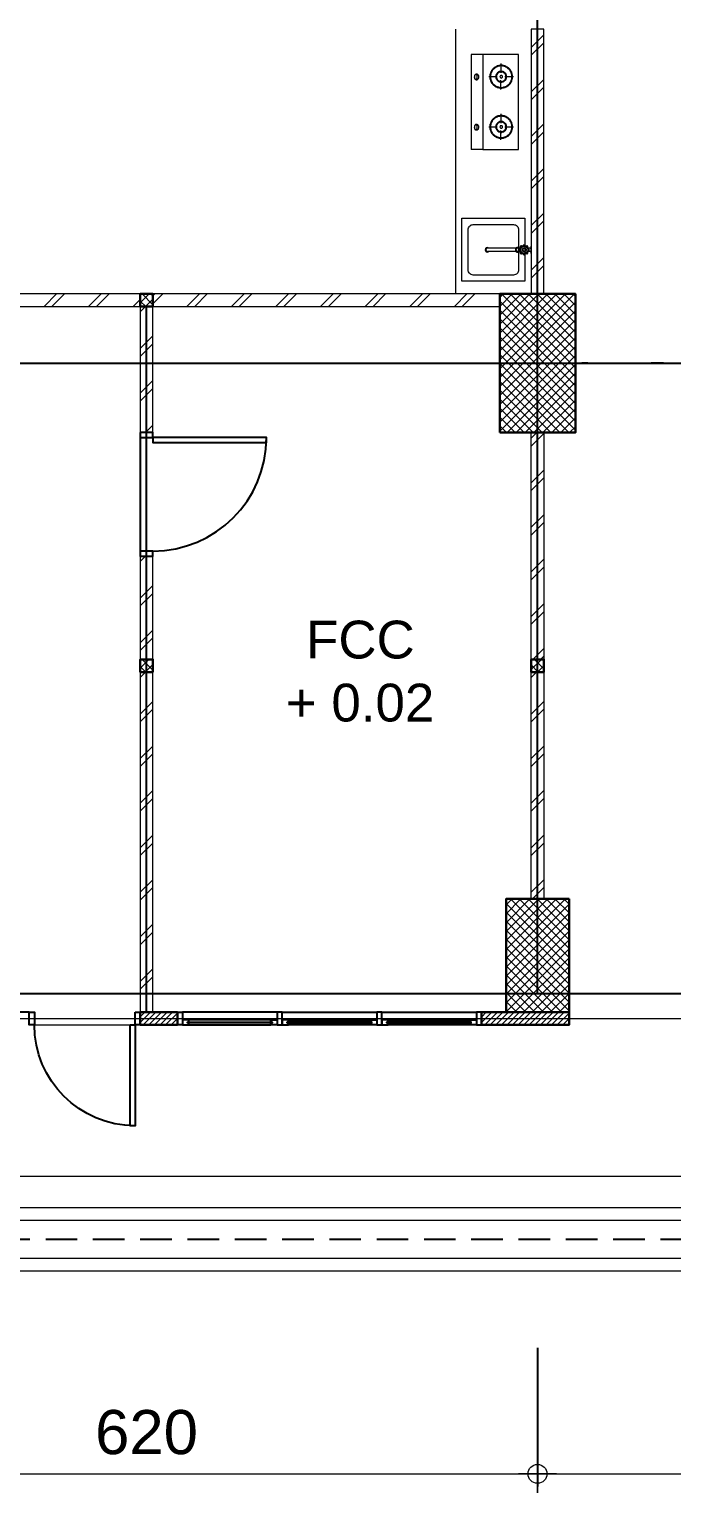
# Model space of a CAD drawing. Header units: inches. Extents: x -1 to 125, y -2 to 87.
# Drawn here: x 29.87 to 34.97, y 12.75 to 24.37 of the extents above; entities that cross this region are included whole.
import ezdxf

# ---------------------------------------------------------------- set-up
doc = ezdxf.new("R2010")
doc.units = ezdxf.units.IN
doc.header["$MEASUREMENT"] = 0
doc.linetypes.add('$0$HIDDEN', pattern=[0.375, 0.25, -0.125])
doc.linetypes.add('DASHDOT', pattern=[1, 0.5, -0.25, 0, -0.25])
doc.layers.get('defpoints').update_dxf_attribs({"color": 1})
for name, color, linetype, lineweight in [('ars', 11, 'Continuous', 0), ('KOL', 1, 'Continuous', 30), ('KOLOM', 4, 'Continuous', 9), ('lan', 7, 'Continuous', 15), ('NOT', 7, 'Continuous', 20), ('SANITAIR', 15, 'Continuous', 9), ('tem', 5, 'Continuous', 20), ('u', 6, 'Continuous', 20)]:
    doc.layers.add(name, color=color, linetype=linetype, lineweight=lineweight)
doc.layers.add('as', color=1, linetype='Continuous', plot=False)
doc.layers.add('Kusen', color=30, linetype='Continuous')
doc.layers.add('POLYLINE TPAK', color=4, linetype='Continuous', lineweight=20, plot=False)
doc.styles.get("Standard").update_dxf_attribs({"font": 'arial.ttf'})
doc.dimstyles.new('sk-100', dxfattribs={"dimtxt": 0.35, "dimasz": 0.15, "dimexe": 0.1, "dimexo": 0, "dimgap": 0.15, "dimtad": 1, "dimdec": 0, "dimlfac": 100, "dimzin": 0, "dimdsep": 46, "dimtxsty": 'Standard', "dimblk": 'BULAT', "dimcen": 0.09, "dimclrd": 256, "dimclre": 256, "dimclrt": 256, "dimadec": 0, "dimazin": 0, "dimtfac": 1, "dimtdec": 0, "dimtofl": 0, "dimtmove": 0, "dimatfit": 3, "dimldrblk": 'BULAT', "dimfxl": 1, "dimtolj": 1, "dimtzin": 0, "dimlwd": -1, "dimarcsym": 0})
pattern_1 = [(45, (-19.2, 2.65), (-0.176777, 0.176777), []), (45, (-19.1375, 2.65), (-0.176777, 0.176777), [])]
pattern_2 = [(45, (-19.2, 0.95), (-0.176777, 0.176777), []), (45, (-19.1375, 0.95), (-0.176777, 0.176777), [])]

# ---------------------------------------------------------------- blocks, each defined once
blk = doc.blocks.new('BULAT')
for p, q in [((0, -1), (0, 1)), ((-1, 0), (1, 0))]:
    blk.add_line(p, q)
blk.add_circle((0, 0), 0.5)
blk = doc.blocks.new('*D45')
at = {"layer": 'defpoints', "color": 0}
for p in [(27.702, 13.904), (33.902, 13.904), (33.902, 12.904)]:
    blk.add_point(p, dxfattribs=at)
at = {"layer": 'u', "lineweight": -2}
for p, q in [((27.702, 13.904), (27.702, 12.804)), ((33.902, 13.904), (33.902, 12.804))]:
    blk.add_line(p, q, dxfattribs=at)
at = {"layer": 'u'}
blk.add_line((27.852, 12.904), (33.752, 12.904), dxfattribs=at)
at = {"layer": 'u', "xscale": 0.15, "yscale": 0.15, "zscale": 0.15, "rotation": 180}
blk.add_blockref('BULAT', (27.702, 12.904), dxfattribs=at)
at = {"layer": 'u', "xscale": 0.15, "yscale": 0.15, "zscale": 0.15}
blk.add_blockref('BULAT', (33.902, 12.904), dxfattribs=at)
at = {"layer": 'u', "insert": (30.802, 13.233), "char_height": 0.35, "attachment_point": 5}
blk.add_mtext('\\A1;620', dxfattribs=at)
blk = doc.blocks.new('*D46')
at = {"layer": 'defpoints', "color": 0}
for p in [(33.902, 13.904), (40.102, 13.904), (40.102, 12.904)]:
    blk.add_point(p, dxfattribs=at)
at = {"layer": 'u', "lineweight": -2}
for p, q in [((33.902, 13.904), (33.902, 12.804)), ((40.102, 13.904), (40.102, 12.804))]:
    blk.add_line(p, q, dxfattribs=at)
at = {"layer": 'u'}
blk.add_line((34.052, 12.904), (39.952, 12.904), dxfattribs=at)
at = {"layer": 'u', "xscale": 0.15, "yscale": 0.15, "zscale": 0.15, "rotation": 180}
blk.add_blockref('BULAT', (33.902, 12.904), dxfattribs=at)
at = {"layer": 'u', "xscale": 0.15, "yscale": 0.15, "zscale": 0.15}
blk.add_blockref('BULAT', (40.102, 12.904), dxfattribs=at)
at = {"layer": 'u', "insert": (37.002, 13.233), "char_height": 0.35, "attachment_point": 5}
blk.add_mtext('\\A1;620', dxfattribs=at)
blk = doc.blocks.new('K 10.10')
at = {"layer": 'ars'}
h = blk.add_hatch(dxfattribs=at)
h.set_pattern_fill('_USER', color=256, scale=0.05, angle=45, double=1, pattern_type=0)
h.set_pattern_definition([(45, (0, 0), (-0.035355339, 0.035355339), []), (135, (0, 0), (-0.035355339, -0.035355339), [])])
h.paths.add_polyline_path([(1560.538, 1380.407), (1560.638, 1380.407), (1560.638, 1380.507), (1560.538, 1380.507)])
at = {"layer": 'KOL'}
blk.add_lwpolyline([(1560.538, 1380.407), (1560.638, 1380.407), (1560.638, 1380.507), (1560.538, 1380.507)], close=True, dxfattribs=at)
blk = doc.blocks.new('P.80')
at = {"layer": 'Kusen'}
for points in [[(-69.809, -74.837), (-69.769, -74.837), (-69.769, -74.037), (-69.809, -74.037)], [(-70.609, -74.937), (-70.569, -74.937), (-70.569, -74.837), (-70.609, -74.837)], [(-69.769, -74.937), (-69.729, -74.937), (-69.729, -74.837), (-69.769, -74.837)]]:
    blk.add_lwpolyline(points, close=True, dxfattribs=at)
blk.add_arc((-69.769, -74.837), 0.8, 90, 180, dxfattribs=at)
blk = doc.blocks.new('k1')
at = {"layer": 'ars'}
h = blk.add_hatch(dxfattribs=at)
h.set_pattern_fill('_USER', color=256, scale=0.05, angle=45, double=1, pattern_type=0)
h.set_pattern_definition([(45, (0, -5), (-0.03535534, 0.03535534), []), (135, (0, -5), (-0.03535534, -0.03535534), [])])
h.paths.add_polyline_path([(-0.3, -0.55), (0.3, -0.55), (0.3, 0.55), (-0.3, 0.55)])
at = {"layer": 'KOL'}
blk.add_lwpolyline([(-0.3, -0.55), (0.3, -0.55), (0.3, 0.55), (-0.3, 0.55)], close=True, dxfattribs=at)
blk = doc.blocks.new('k3')
at = {"layer": 'ars'}
h = blk.add_hatch(dxfattribs=at)
h.set_pattern_fill('_USER', color=256, scale=0.05, angle=45, double=1, pattern_type=0)
h.set_pattern_definition([(45, (0, -5.05), (-0.03535534, 0.03535534), []), (135, (0, -5.05), (-0.03535534, -0.03535534), [])])
h.paths.add_polyline_path([(-0.25, -0.45), (0.25, -0.45), (0.25, 0.45), (-0.25, 0.45)])
at = {"layer": 'KOL'}
blk.add_lwpolyline([(-0.25, -0.45), (0.25, -0.45), (0.25, 0.45), (-0.25, 0.45)], close=True, dxfattribs=at)
blk = doc.blocks.new('KRAN DPR ATAS')
for p, q in [((-0.029, 0), (0.029, 0)), ((-0.029, 0), (-0.029, -0.002)), ((0.029, 0), (0.029, -0.002)), ((-0.028, -0.004), (0.028, -0.004)), ((-0.013, -0.009), (-0.013, -0.025)), ((-0.013, -0.088), (-0.013, -0.11)), ((0.013, -0.009), (0.013, -0.025)), ((0.013, -0.088), (0.013, -0.11)), ((-0.014, -0.119), (-0.014, -0.346)), ((0.014, -0.119), (0.014, -0.346))]:
    blk.add_line(p, q)
for radius in [0.0338, 0.0279, 0.0166, 0.0138, 0.0123]:
    blk.add_circle((0, -0.056), radius)
for centre, radius, start, end in [((-0.034, -0.056), 0.00706, 84.002, 275.998), ((-0.031, -0.056), 0.00706, 103.1189, 256.8811), ((-0.024, -0.033), 0.00706, 39.002, 230.998), ((-0.024, -0.08), 0.00706, 129.002, 320.998), ((-0.028, -0.002), 0.00141, 180, 270), ((-0.022, -0.034), 0.00706, 58.1189, 211.8811), ((-0.022, -0.079), 0.00706, 148.1189, 301.8811), ((0, -0.106), 0.0191, 134.711, 45.289), ((-0.018, -0.009), 0.00564, 0, 90), ((0, -0.106), 0.0134, 198.6717, 270), ((-0.001, -0.021), 0.00884, 254.902, 254.902), ((0, -0.023), 0.00706, 354.002, 185.998), ((0, -0.025), 0.00706, 13.1189, 166.8811), ((0, -0.088), 0.00706, 193.1189, 346.8811), ((0, -0.09), 0.00706, 174.002, 5.998), ((0, -0.106), 0.0134, 270, 341.3283), ((0.018, -0.009), 0.00564, 90, 180), ((0.024, -0.033), 0.00706, 309.002, 140.998), ((0.024, -0.08), 0.00706, 219.002, 50.998), ((0.022, -0.034), 0.00706, 328.1189, 121.8811), ((0.022, -0.079), 0.00706, 238.1189, 31.8811), ((0.028, -0.002), 0.00141, 270, 0), ((0.034, -0.056), 0.00706, 264.002, 95.998), ((0.031, -0.056), 0.00706, 283.1189, 76.8811), ((0, -0.346), 0.0178, 141.8277, 38.1723), ((0, -0.348), 0.0178, 175.6641, 4.3359), ((0, -0.346), 0.014, 180, 0)]:
    blk.add_arc(centre, radius, start, end)
blk = doc.blocks.new('KOMPOR')
for points in [[(0, 0.377), (0, -0.377)], [(0.094, 0.377), (0, 0.377)], [(0.377, 0.377), (0.094, 0.377)], [(0.094, 0.377), (0.094, -0.377)], [(0.377, -0.377), (0.377, 0.377)], [(0.238, 0.291), (0.234, 0.291), (0.23, 0.291), (0.225, 0.289), (0.22, 0.289), (0.217, 0.288), (0.212, 0.287), (0.208, 0.286), (0.203, 0.283), (0.2, 0.282), (0.196, 0.28), (0.192, 0.277), (0.189, 0.276), (0.185, 0.272), (0.182, 0.27), (0.178, 0.268), (0.176, 0.264), (0.172, 0.262), (0.169, 0.258), (0.167, 0.254), (0.163, 0.251), (0.162, 0.247), (0.16, 0.243), (0.157, 0.24), (0.156, 0.236), (0.154, 0.231), (0.153, 0.228), (0.151, 0.223), (0.15, 0.219), (0.15, 0.214), (0.149, 0.209), (0.149, 0.206), (0.149, 0.201), (0.149, 0.196), (0.149, 0.191), (0.15, 0.186), (0.15, 0.183), (0.151, 0.178), (0.153, 0.174), (0.154, 0.169), (0.156, 0.166), (0.157, 0.161), (0.16, 0.157), (0.162, 0.154), (0.163, 0.15), (0.167, 0.146), (0.169, 0.143), (0.172, 0.14), (0.176, 0.137), (0.178, 0.134), (0.182, 0.131), (0.185, 0.128), (0.189, 0.126), (0.192, 0.123), (0.196, 0.121), (0.2, 0.12), (0.203, 0.117), (0.208, 0.116), (0.212, 0.115), (0.217, 0.114), (0.22, 0.113), (0.225, 0.111), (0.23, 0.111), (0.234, 0.11), (0.238, 0.11), (0.243, 0.11), (0.248, 0.111), (0.253, 0.111), (0.257, 0.113), (0.262, 0.114), (0.265, 0.115), (0.27, 0.116), (0.274, 0.117), (0.278, 0.12), (0.282, 0.121), (0.286, 0.123), (0.289, 0.126), (0.293, 0.128), (0.297, 0.131), (0.299, 0.134), (0.303, 0.137), (0.305, 0.14), (0.309, 0.143), (0.311, 0.146), (0.314, 0.15), (0.316, 0.154), (0.318, 0.157), (0.32, 0.161), (0.322, 0.166), (0.323, 0.169), (0.324, 0.174), (0.326, 0.178), (0.327, 0.183), (0.328, 0.186), (0.328, 0.191), (0.329, 0.196), (0.329, 0.201), (0.329, 0.206), (0.328, 0.209), (0.328, 0.214), (0.327, 0.219), (0.326, 0.223), (0.324, 0.228), (0.323, 0.231), (0.322, 0.236), (0.32, 0.24), (0.318, 0.243), (0.316, 0.247), (0.314, 0.251), (0.311, 0.254), (0.309, 0.258), (0.305, 0.262), (0.303, 0.264), (0.299, 0.268), (0.297, 0.27), (0.293, 0.272), (0.289, 0.276), (0.286, 0.277), (0.282, 0.28), (0.278, 0.282), (0.274, 0.283), (0.27, 0.286), (0.265, 0.287), (0.262, 0.288), (0.257, 0.289), (0.253, 0.289), (0.248, 0.291), (0.243, 0.291), (0.238, 0.291)], [(0.238, 0.286), (0.235, 0.286), (0.23, 0.286), (0.226, 0.285), (0.222, 0.283), (0.218, 0.283), (0.213, 0.282), (0.209, 0.281), (0.206, 0.278), (0.202, 0.277), (0.199, 0.275), (0.195, 0.274), (0.191, 0.271), (0.188, 0.269), (0.185, 0.266), (0.182, 0.264), (0.179, 0.26), (0.176, 0.258), (0.173, 0.254), (0.171, 0.252), (0.168, 0.248), (0.166, 0.245), (0.165, 0.241), (0.162, 0.237), (0.161, 0.234), (0.159, 0.23), (0.157, 0.226), (0.156, 0.222), (0.156, 0.218), (0.155, 0.213), (0.154, 0.209), (0.154, 0.205), (0.154, 0.201), (0.154, 0.196), (0.154, 0.192), (0.155, 0.188), (0.156, 0.184), (0.156, 0.179), (0.157, 0.176), (0.159, 0.172), (0.161, 0.167), (0.162, 0.163), (0.165, 0.16), (0.166, 0.156), (0.168, 0.153), (0.171, 0.15), (0.173, 0.146), (0.176, 0.144), (0.179, 0.14), (0.182, 0.138), (0.185, 0.136), (0.188, 0.132), (0.191, 0.131), (0.195, 0.128), (0.199, 0.126), (0.202, 0.123), (0.206, 0.122), (0.209, 0.121), (0.213, 0.12), (0.218, 0.119), (0.222, 0.117), (0.226, 0.116), (0.23, 0.116), (0.235, 0.116), (0.238, 0.116), (0.243, 0.116), (0.247, 0.116), (0.252, 0.116), (0.255, 0.117), (0.26, 0.119), (0.264, 0.12), (0.268, 0.121), (0.272, 0.122), (0.276, 0.123), (0.28, 0.126), (0.283, 0.128), (0.287, 0.131), (0.289, 0.132), (0.293, 0.136), (0.295, 0.138), (0.299, 0.14), (0.301, 0.144), (0.304, 0.146), (0.308, 0.15), (0.309, 0.153), (0.311, 0.156), (0.314, 0.16), (0.316, 0.163), (0.317, 0.167), (0.318, 0.172), (0.32, 0.176), (0.321, 0.179), (0.322, 0.184), (0.323, 0.188), (0.323, 0.192), (0.323, 0.196), (0.323, 0.201), (0.323, 0.205), (0.323, 0.209), (0.323, 0.213), (0.322, 0.218), (0.321, 0.222), (0.32, 0.226), (0.318, 0.23), (0.317, 0.234), (0.316, 0.237), (0.314, 0.241), (0.311, 0.245), (0.309, 0.248), (0.308, 0.252), (0.304, 0.254), (0.301, 0.258), (0.299, 0.26), (0.295, 0.264), (0.293, 0.266), (0.289, 0.269), (0.287, 0.271), (0.283, 0.274), (0.28, 0.275), (0.276, 0.277), (0.272, 0.278), (0.268, 0.281), (0.264, 0.282), (0.26, 0.283), (0.255, 0.283), (0.252, 0.285), (0.247, 0.286), (0.243, 0.286), (0.238, 0.286)], [(0.238, 0.243), (0.235, 0.243), (0.23, 0.243), (0.226, 0.242), (0.222, 0.241), (0.218, 0.238), (0.214, 0.236), (0.212, 0.234), (0.208, 0.231), (0.206, 0.228), (0.203, 0.225), (0.201, 0.222), (0.199, 0.218), (0.197, 0.213), (0.196, 0.209), (0.196, 0.205), (0.196, 0.201), (0.196, 0.196), (0.196, 0.192), (0.197, 0.188), (0.199, 0.184), (0.201, 0.18), (0.203, 0.177), (0.206, 0.173), (0.208, 0.171), (0.212, 0.167), (0.214, 0.165), (0.218, 0.162), (0.222, 0.161), (0.226, 0.16), (0.23, 0.159), (0.235, 0.157), (0.238, 0.157), (0.243, 0.157), (0.247, 0.159), (0.252, 0.16), (0.255, 0.161), (0.259, 0.162), (0.263, 0.165), (0.266, 0.167), (0.269, 0.171), (0.272, 0.173), (0.275, 0.177), (0.277, 0.18), (0.278, 0.184), (0.28, 0.188), (0.281, 0.192), (0.282, 0.196), (0.282, 0.201), (0.282, 0.205), (0.281, 0.209), (0.28, 0.213), (0.278, 0.218), (0.277, 0.222), (0.275, 0.225), (0.272, 0.228), (0.269, 0.231), (0.266, 0.234), (0.263, 0.236), (0.259, 0.238), (0.255, 0.241), (0.252, 0.242), (0.247, 0.243), (0.243, 0.243), (0.238, 0.243)], [(0.238, 0.238), (0.235, 0.238), (0.231, 0.237), (0.228, 0.237), (0.224, 0.236), (0.22, 0.234), (0.218, 0.232), (0.214, 0.23), (0.212, 0.228), (0.209, 0.225), (0.207, 0.222), (0.206, 0.219), (0.203, 0.215), (0.202, 0.212), (0.202, 0.208), (0.201, 0.205), (0.201, 0.201), (0.201, 0.197), (0.202, 0.192), (0.202, 0.189), (0.203, 0.186), (0.206, 0.183), (0.207, 0.179), (0.209, 0.177), (0.212, 0.174), (0.214, 0.172), (0.218, 0.169), (0.22, 0.167), (0.224, 0.166), (0.228, 0.165), (0.231, 0.163), (0.235, 0.163), (0.238, 0.162), (0.242, 0.163), (0.247, 0.163), (0.251, 0.165), (0.253, 0.166), (0.257, 0.167), (0.26, 0.169), (0.263, 0.172), (0.265, 0.174), (0.268, 0.177), (0.27, 0.179), (0.272, 0.183), (0.274, 0.186), (0.275, 0.189), (0.276, 0.192), (0.276, 0.197), (0.277, 0.201), (0.276, 0.205), (0.276, 0.208), (0.275, 0.212), (0.274, 0.215), (0.272, 0.219), (0.27, 0.222), (0.268, 0.225), (0.265, 0.228), (0.263, 0.23), (0.26, 0.232), (0.257, 0.234), (0.253, 0.236), (0.251, 0.237), (0.247, 0.237), (0.242, 0.238), (0.238, 0.238)], [(0.237, 0.306), (0.237, 0.231)], [(0.044, 0.223), (0.047, 0.223), (0.05, 0.222), (0.053, 0.219), (0.054, 0.215), (0.056, 0.212), (0.058, 0.209), (0.059, 0.205), (0.059, 0.2), (0.059, 0.195), (0.059, 0.19), (0.057, 0.186), (0.056, 0.183), (0.053, 0.179), (0.051, 0.178), (0.048, 0.176), (0.046, 0.174), (0.042, 0.174), (0.04, 0.176), (0.038, 0.178), (0.034, 0.179), (0.033, 0.183), (0.031, 0.186), (0.029, 0.19), (0.028, 0.195), (0.028, 0.2), (0.029, 0.205), (0.03, 0.209), (0.031, 0.212), (0.034, 0.215), (0.035, 0.219), (0.038, 0.222), (0.041, 0.223), (0.044, 0.223)], [(0.038, 0.222), (0.04, 0.222), (0.04, 0.22), (0.042, 0.218), (0.044, 0.215), (0.045, 0.212), (0.045, 0.208), (0.046, 0.203), (0.046, 0.2), (0.046, 0.196), (0.046, 0.191), (0.045, 0.188), (0.044, 0.184), (0.044, 0.182), (0.041, 0.178), (0.04, 0.177), (0.039, 0.176), (0.038, 0.176), (0.035, 0.177), (0.034, 0.178), (0.033, 0.182), (0.031, 0.184), (0.031, 0.188), (0.03, 0.191), (0.03, 0.196), (0.03, 0.2), (0.03, 0.203), (0.031, 0.208), (0.031, 0.212), (0.033, 0.215), (0.034, 0.218), (0.035, 0.22), (0.036, 0.222), (0.038, 0.222)], [(0.14, 0.201), (0.207, 0.201)], [(0.238, 0.211), (0.235, 0.209), (0.231, 0.208), (0.23, 0.205), (0.229, 0.201), (0.23, 0.196), (0.231, 0.194), (0.235, 0.191), (0.238, 0.19), (0.243, 0.191), (0.246, 0.194), (0.248, 0.196), (0.249, 0.201), (0.248, 0.205), (0.246, 0.208), (0.243, 0.209), (0.238, 0.211)], [(0.237, 0.099), (0.237, 0.172)], [(0.337, 0.2), (0.268, 0.2)], [(0.238, -0.108), (0.234, -0.108), (0.23, -0.108), (0.225, -0.109), (0.22, -0.109), (0.217, -0.11), (0.212, -0.111), (0.208, -0.113), (0.203, -0.115), (0.2, -0.116), (0.196, -0.119), (0.192, -0.121), (0.189, -0.123), (0.185, -0.126), (0.182, -0.128), (0.178, -0.131), (0.176, -0.134), (0.172, -0.137), (0.169, -0.14), (0.167, -0.144), (0.163, -0.148), (0.162, -0.151), (0.16, -0.155), (0.157, -0.159), (0.156, -0.162), (0.154, -0.167), (0.153, -0.171), (0.151, -0.176), (0.15, -0.179), (0.15, -0.184), (0.149, -0.189), (0.149, -0.192), (0.149, -0.197), (0.149, -0.202), (0.149, -0.207), (0.15, -0.212), (0.15, -0.215), (0.151, -0.22), (0.153, -0.224), (0.154, -0.229), (0.156, -0.232), (0.157, -0.237), (0.16, -0.241), (0.162, -0.245), (0.163, -0.248), (0.167, -0.252), (0.169, -0.255), (0.172, -0.258), (0.176, -0.262), (0.178, -0.264), (0.182, -0.268), (0.185, -0.27), (0.189, -0.272), (0.192, -0.275), (0.196, -0.277), (0.2, -0.278), (0.203, -0.281), (0.208, -0.282), (0.212, -0.283), (0.217, -0.285), (0.22, -0.286), (0.225, -0.287), (0.23, -0.287), (0.234, -0.288), (0.238, -0.288), (0.243, -0.288), (0.248, -0.287), (0.253, -0.287), (0.257, -0.286), (0.262, -0.285), (0.265, -0.283), (0.27, -0.282), (0.274, -0.281), (0.278, -0.278), (0.282, -0.277), (0.286, -0.275), (0.289, -0.272), (0.293, -0.27), (0.297, -0.268), (0.299, -0.264), (0.303, -0.262), (0.305, -0.258), (0.309, -0.255), (0.311, -0.252), (0.314, -0.248), (0.316, -0.245), (0.318, -0.241), (0.32, -0.237), (0.322, -0.232), (0.323, -0.229), (0.324, -0.224), (0.326, -0.22), (0.327, -0.215), (0.328, -0.212), (0.328, -0.207), (0.329, -0.202), (0.329, -0.197), (0.329, -0.192), (0.328, -0.189), (0.328, -0.184), (0.327, -0.179), (0.326, -0.176), (0.324, -0.171), (0.323, -0.167), (0.322, -0.162), (0.32, -0.159), (0.318, -0.155), (0.316, -0.151), (0.314, -0.148), (0.311, -0.144), (0.309, -0.14), (0.305, -0.137), (0.303, -0.134), (0.299, -0.131), (0.297, -0.128), (0.293, -0.126), (0.289, -0.123), (0.286, -0.121), (0.282, -0.119), (0.278, -0.116), (0.274, -0.115), (0.27, -0.113), (0.265, -0.111), (0.262, -0.11), (0.257, -0.109), (0.253, -0.109), (0.248, -0.108), (0.243, -0.108), (0.238, -0.108)], [(0.238, -0.113), (0.235, -0.113), (0.23, -0.113), (0.226, -0.114), (0.222, -0.115), (0.218, -0.115), (0.213, -0.116), (0.209, -0.117), (0.206, -0.12), (0.202, -0.121), (0.199, -0.123), (0.195, -0.125), (0.191, -0.127), (0.188, -0.13), (0.185, -0.132), (0.182, -0.134), (0.179, -0.138), (0.176, -0.14), (0.173, -0.144), (0.171, -0.146), (0.168, -0.15), (0.166, -0.154), (0.165, -0.157), (0.162, -0.161), (0.161, -0.165), (0.159, -0.168), (0.157, -0.172), (0.156, -0.177), (0.156, -0.18), (0.155, -0.185), (0.154, -0.189), (0.154, -0.194), (0.154, -0.197), (0.154, -0.202), (0.154, -0.206), (0.155, -0.211), (0.156, -0.214), (0.156, -0.219), (0.157, -0.223), (0.159, -0.226), (0.161, -0.231), (0.162, -0.235), (0.165, -0.238), (0.166, -0.242), (0.168, -0.246), (0.171, -0.248), (0.173, -0.252), (0.176, -0.255), (0.179, -0.258), (0.182, -0.26), (0.185, -0.263), (0.188, -0.266), (0.191, -0.269), (0.195, -0.27), (0.199, -0.272), (0.202, -0.275), (0.206, -0.276), (0.209, -0.277), (0.213, -0.278), (0.218, -0.28), (0.222, -0.281), (0.226, -0.282), (0.23, -0.282), (0.235, -0.282), (0.238, -0.283), (0.243, -0.282), (0.247, -0.282), (0.252, -0.282), (0.255, -0.281), (0.26, -0.28), (0.264, -0.278), (0.268, -0.277), (0.272, -0.276), (0.276, -0.275), (0.28, -0.272), (0.283, -0.27), (0.287, -0.269), (0.289, -0.266), (0.293, -0.263), (0.295, -0.26), (0.299, -0.258), (0.301, -0.255), (0.304, -0.252), (0.308, -0.248), (0.309, -0.246), (0.311, -0.242), (0.314, -0.238), (0.316, -0.235), (0.317, -0.231), (0.318, -0.226), (0.32, -0.223), (0.321, -0.219), (0.322, -0.214), (0.323, -0.211), (0.323, -0.206), (0.323, -0.202), (0.323, -0.197), (0.323, -0.194), (0.323, -0.189), (0.323, -0.185), (0.322, -0.18), (0.321, -0.177), (0.32, -0.172), (0.318, -0.168), (0.317, -0.165), (0.316, -0.161), (0.314, -0.157), (0.311, -0.154), (0.309, -0.15), (0.308, -0.146), (0.304, -0.144), (0.301, -0.14), (0.299, -0.138), (0.295, -0.134), (0.293, -0.132), (0.289, -0.13), (0.287, -0.127), (0.283, -0.125), (0.28, -0.123), (0.276, -0.121), (0.272, -0.12), (0.268, -0.117), (0.264, -0.116), (0.26, -0.115), (0.255, -0.115), (0.252, -0.114), (0.247, -0.113), (0.243, -0.113), (0.238, -0.113)], [(0.237, -0.093), (0.237, -0.167)], [(0.044, -0.177), (0.047, -0.177), (0.05, -0.178), (0.053, -0.18), (0.054, -0.183), (0.056, -0.186), (0.058, -0.19), (0.059, -0.195), (0.059, -0.199), (0.059, -0.203), (0.059, -0.208), (0.057, -0.212), (0.056, -0.217), (0.053, -0.219), (0.051, -0.222), (0.048, -0.224), (0.046, -0.224), (0.042, -0.224), (0.04, -0.224), (0.038, -0.222), (0.034, -0.219), (0.033, -0.217), (0.031, -0.212), (0.029, -0.208), (0.028, -0.203), (0.028, -0.199), (0.029, -0.195), (0.03, -0.19), (0.031, -0.186), (0.034, -0.183), (0.035, -0.18), (0.038, -0.178), (0.041, -0.177), (0.044, -0.177)], [(0.038, -0.177), (0.04, -0.178), (0.04, -0.179), (0.042, -0.18), (0.044, -0.183), (0.045, -0.186), (0.045, -0.19), (0.046, -0.195), (0.046, -0.199), (0.046, -0.203), (0.046, -0.208), (0.045, -0.211), (0.044, -0.215), (0.044, -0.218), (0.041, -0.22), (0.04, -0.223), (0.039, -0.223), (0.038, -0.223), (0.035, -0.223), (0.034, -0.22), (0.033, -0.218), (0.031, -0.215), (0.031, -0.211), (0.03, -0.208), (0.03, -0.203), (0.03, -0.199), (0.03, -0.195), (0.031, -0.19), (0.031, -0.186), (0.033, -0.183), (0.034, -0.18), (0.035, -0.179), (0.036, -0.178), (0.038, -0.177)], [(0.14, -0.197), (0.207, -0.197)], [(0.238, -0.155), (0.235, -0.155), (0.23, -0.155), (0.226, -0.156), (0.222, -0.157), (0.218, -0.16), (0.214, -0.162), (0.212, -0.165), (0.208, -0.167), (0.206, -0.171), (0.203, -0.173), (0.201, -0.177), (0.199, -0.18), (0.197, -0.185), (0.196, -0.189), (0.196, -0.194), (0.196, -0.197), (0.196, -0.202), (0.196, -0.207), (0.197, -0.211), (0.199, -0.214), (0.201, -0.218), (0.203, -0.222), (0.206, -0.225), (0.208, -0.229), (0.212, -0.231), (0.214, -0.234), (0.218, -0.236), (0.222, -0.237), (0.226, -0.238), (0.23, -0.24), (0.235, -0.241), (0.238, -0.241), (0.243, -0.241), (0.247, -0.24), (0.252, -0.238), (0.255, -0.237), (0.259, -0.236), (0.263, -0.234), (0.266, -0.231), (0.269, -0.229), (0.272, -0.225), (0.275, -0.222), (0.277, -0.218), (0.278, -0.214), (0.28, -0.211), (0.281, -0.207), (0.282, -0.202), (0.282, -0.197), (0.282, -0.194), (0.281, -0.189), (0.28, -0.185), (0.278, -0.18), (0.277, -0.177), (0.275, -0.173), (0.272, -0.171), (0.269, -0.167), (0.266, -0.165), (0.263, -0.162), (0.259, -0.16), (0.255, -0.157), (0.252, -0.156), (0.247, -0.155), (0.243, -0.155), (0.238, -0.155)], [(0.238, -0.16), (0.235, -0.16), (0.231, -0.161), (0.228, -0.161), (0.224, -0.162), (0.22, -0.165), (0.218, -0.166), (0.214, -0.168), (0.212, -0.171), (0.209, -0.173), (0.207, -0.177), (0.206, -0.179), (0.203, -0.183), (0.202, -0.186), (0.202, -0.19), (0.201, -0.194), (0.201, -0.197), (0.201, -0.202), (0.202, -0.206), (0.202, -0.209), (0.203, -0.213), (0.206, -0.215), (0.207, -0.219), (0.209, -0.222), (0.212, -0.224), (0.214, -0.226), (0.218, -0.229), (0.22, -0.231), (0.224, -0.232), (0.228, -0.234), (0.231, -0.235), (0.235, -0.235), (0.238, -0.236), (0.242, -0.235), (0.247, -0.235), (0.251, -0.234), (0.253, -0.232), (0.257, -0.231), (0.26, -0.229), (0.263, -0.226), (0.265, -0.224), (0.268, -0.222), (0.27, -0.219), (0.272, -0.215), (0.274, -0.213), (0.275, -0.209), (0.276, -0.206), (0.276, -0.202), (0.277, -0.197), (0.276, -0.194), (0.276, -0.19), (0.275, -0.186), (0.274, -0.183), (0.272, -0.179), (0.27, -0.177), (0.268, -0.173), (0.265, -0.171), (0.263, -0.168), (0.26, -0.166), (0.257, -0.165), (0.253, -0.162), (0.251, -0.161), (0.247, -0.161), (0.242, -0.16), (0.238, -0.16)], [(0.238, -0.188), (0.235, -0.189), (0.231, -0.19), (0.23, -0.194), (0.229, -0.197), (0.23, -0.202), (0.231, -0.205), (0.235, -0.207), (0.238, -0.208), (0.243, -0.207), (0.246, -0.205), (0.248, -0.202), (0.249, -0.197), (0.248, -0.194), (0.246, -0.19), (0.243, -0.189), (0.238, -0.188)], [(0.237, -0.299), (0.237, -0.226)], [(0.337, -0.199), (0.268, -0.199)], [(0.094, -0.377), (0, -0.377)], [(0.094, -0.377), (0.377, -0.377)]]:
    blk.add_lwpolyline(points)
blk = doc.blocks.new('BV 241')
at = {"layer": 'Kusen'}
for p, q in [((-0.415, 0), (-1.165, 0)), ((-1.115, 0.1), (-0.465, 0.1)), ((-0.465, 0.06), (-1.115, 0.06)), ((-0.375, 0), (0.375, 0)), ((0.325, 0.1), (-0.325, 0.1)), ((-0.325, 0.06), (0.325, 0.06)), ((1.115, 0.1), (0.465, 0.1)), ((0.465, 0.06), (1.115, 0.06)), ((0.415, 0), (1.165, 0))]:
    blk.add_line(p, q, dxfattribs=at)
for points in [[(-1.205, 0), (-1.165, 0), (-1.165, 0.1), (-1.205, 0.1)], [(-0.375, 0), (-0.415, 0), (-0.415, 0.1), (-0.375, 0.1)], [(0.415, 0), (0.375, 0), (0.375, 0.1), (0.415, 0.1)], [(1.205, 0), (1.165, 0), (1.165, 0.1), (1.205, 0.1)]]:
    blk.add_lwpolyline(points, close=True, dxfattribs=at)
for points in [[(-1.115, 0.0775), (-1.115, 0.06), (-1.165, 0.06), (-1.165, 0.1), (-1.115, 0.1), (-1.115, 0.0825), (-1.125, 0.0825), (-1.125, 0.0775), (-1.115, 0.0775)], [(-0.465, 0.0775), (-0.465, 0.06), (-0.415, 0.06), (-0.415, 0.1), (-0.465, 0.1), (-0.465, 0.0825), (-0.455, 0.0825), (-0.455, 0.0775), (-0.465, 0.0775)], [(-0.325, 0.0775), (-0.325, 0.06), (-0.375, 0.06), (-0.375, 0.1), (-0.325, 0.1), (-0.325, 0.0825), (-0.335, 0.0825), (-0.335, 0.0775), (-0.325, 0.0775)], [(0.325, 0.0775), (0.325, 0.06), (0.375, 0.06), (0.375, 0.1), (0.325, 0.1), (0.325, 0.0825), (0.335, 0.0825), (0.335, 0.0775), (0.325, 0.0775)], [(0.465, 0.0775), (0.465, 0.06), (0.415, 0.06), (0.415, 0.1), (0.465, 0.1), (0.465, 0.0825), (0.455, 0.0825), (0.455, 0.0775), (0.465, 0.0775)], [(1.115, 0.0775), (1.115, 0.06), (1.165, 0.06), (1.165, 0.1), (1.115, 0.1), (1.115, 0.0825), (1.125, 0.0825), (1.125, 0.0775), (1.115, 0.0775)]]:
    blk.add_lwpolyline(points, dxfattribs=at)
at = {"layer": 'Kusen', "color": 141}
for points in [[(-1.125, 0.0775), (-0.455, 0.0775), (-0.455, 0.0825), (-1.125, 0.0825)], [(0.335, 0.0775), (-0.335, 0.0775), (-0.335, 0.0825), (0.335, 0.0825)], [(1.125, 0.0775), (0.455, 0.0775), (0.455, 0.0825), (1.125, 0.0825)]]:
    blk.add_lwpolyline(points, close=True, dxfattribs=at)
blk = doc.blocks.new('A-DAS')
at = {"layer": 'ars'}
h = blk.add_hatch(dxfattribs=at)
h.set_pattern_fill('TEMBOK', color=256, scale=0.25)
h.set_pattern_definition([(45, (-35.3, -2.15), (-0.1767767, 0.1767767), []), (45, (-35.2375, -2.15), (-0.1767767, 0.1767767), [])])
h.paths.add_polyline_path([(-19.15, 8.2), (-19.25, 8.2), (-19.25, 10.3), (-19.15, 10.3)])
h = blk.add_hatch(dxfattribs=at)
h.set_pattern_fill('TEMBOK', color=256, scale=0.25)
h.set_pattern_definition([(45, (-31.6, 2.65), (-0.1767767, 0.1767767), []), (45, (-31.5375, 2.65), (-0.1767767, 0.1767767), [])])
h.paths.add_polyline_path([(-25.1, 8.2), (-22.35, 8.2), (-22.35, 8.1), (-25.1, 8.1)])
h = blk.add_hatch(dxfattribs=at)
h.set_pattern_fill('TEMBOK', color=256, scale=0.25)
h.set_pattern_definition([(45, (-28.7, 2.65), (-0.1767767, 0.1767767), []), (45, (-28.6375, 2.65), (-0.1767767, 0.1767767), [])])
h.paths.add_polyline_path([(-22.25, 8.2), (-19.5, 8.2), (-19.5, 8.1), (-22.25, 8.1)])
h = blk.add_hatch(dxfattribs=at)
h.set_pattern_fill('TEMBOK', color=256, scale=0.25)
h.set_pattern_definition([(45, (-22.3, 5.55), (-0.176777, 0.176777), []), (45, (-22.2375, 5.55), (-0.176777, 0.176777), [])])
h.paths.add_polyline_path([(-22.25, 8.1), (-22.35, 8.1), (-22.35, 7.1), (-22.25, 7.1)])
h = blk.add_hatch(dxfattribs=at)
h.set_pattern_fill('TEMBOK', color=256, scale=0.25)
h.set_pattern_definition(pattern_2)
h.paths.add_polyline_path([(-19.25, 7.1), (-19.15, 7.1), (-19.15, 5.3), (-19.25, 5.3)])
h = blk.add_hatch(dxfattribs=at)
h.set_pattern_fill('TEMBOK', color=256, scale=0.25)
h.set_pattern_definition(pattern_2)
h.paths.add_polyline_path([(-19.15, 7.1), (-19.25, 7.1), (-19.25, 5.3), (-19.15, 5.3)])
h = blk.add_hatch(dxfattribs=at)
h.set_pattern_fill('TEMBOK', color=256, scale=0.25)
h.set_pattern_definition([(45, (-22.3, 3.57), (-0.176777, 0.176777), []), (45, (-22.2375, 3.57), (-0.176777, 0.176777), [])])
h.paths.add_polyline_path([(-22.25, 6.12), (-22.35, 6.12), (-22.35, 5.3), (-22.25, 5.3)])
h = blk.add_hatch(dxfattribs=at)
h.set_pattern_fill('TEMBOK', color=256, scale=0.25)
h.set_pattern_definition([(45, (-22.3, 2.65), (-0.176777, 0.176777), []), (45, (-22.2375, 2.65), (-0.176777, 0.176777), [])])
h.paths.add_polyline_path([(-22.25, 5.2), (-22.35, 5.2), (-22.35, 2.5), (-22.25, 2.5)])
h = blk.add_hatch(dxfattribs=at)
h.set_pattern_fill('TEMBOK', color=256, scale=0.25)
h.set_pattern_definition(pattern_1)
h.paths.add_polyline_path([(-19.15, 5.2), (-19.25, 5.2), (-19.25, 3.4), (-19.15, 3.4)])
h = blk.add_hatch(dxfattribs=at)
h.set_pattern_fill('TEMBOK', color=256, scale=0.25)
h.set_pattern_definition(pattern_1)
h.paths.add_polyline_path([(-19.25, 5), (-19.15, 5), (-19.15, 3.4), (-19.25, 3.4)])
h = blk.add_hatch(dxfattribs=at)
h.set_pattern_fill('ANSI31', color=256, scale=0.25, angle=180, style=0)
h.set_pattern_definition([(225, (-509.96873, 385.104583), (0.0220970869, -0.0220970869), [])])
h.paths.add_polyline_path([(-22.35, 2.5), (-22.055, 2.5), (-22.055, 2.4), (-22.35, 2.4)])
h = blk.add_hatch(dxfattribs=at)
h.set_pattern_fill('ANSI31', color=256, scale=0.25, angle=180, style=0)
h.set_pattern_definition([(225, (-506.863727, 385.104583), (0.0220970869, -0.0220970869), [])])
h.paths.add_polyline_path([(-19.645, 2.5), (-18.95, 2.5), (-18.95, 2.4), (-19.645, 2.4)])
blk.add_line((-22.35, 7.06), (-22.35, 6.16))
at = {"layer": 'as'}
for p, q in [((-19.2, 2.65), (-19.2, 15.75)), ((-22.3, 2.5), (-22.3, 8.1)), ((-37.8, 7.65), (36.6, 7.65)), ((-37.8, 2.65), (36.6, 2.65))]:
    blk.add_line(p, q, dxfattribs=at)
at = {"layer": 'as', "linetype": 'DASHDOT', "ltscale": 2}
blk.add_line((-16.7, 7.65), (-18.85, 7.65), dxfattribs=at)
at = {"layer": 'as', "linetype": '$0$HIDDEN'}
blk.add_line((-37.35, 0.7), (-4.395, 0.7), dxfattribs=at)
at = {"layer": 'KOL'}
for points in [[(-22.35, 2.5), (-22.055, 2.5), (-22.055, 2.4), (-22.35, 2.4)], [(-19.645, 2.5), (-18.95, 2.5), (-18.95, 2.4), (-19.645, 2.4)]]:
    blk.add_lwpolyline(points, close=True, dxfattribs=at)
at = {"layer": 'Kusen'}
blk.add_line((-23.23, 2.5), (-23.98, 2.5), dxfattribs=at)
for points in [[(-22.35, 7.1), (-22.35, 7.06), (-22.25, 7.06), (-22.25, 7.1)], [(-22.25, 7.06), (-22.25, 7.02), (-21.35, 7.02), (-21.35, 7.06)], [(-22.35, 6.16), (-22.35, 6.12), (-22.25, 6.12), (-22.25, 6.16)]]:
    blk.add_lwpolyline(points, close=True, dxfattribs=at)
blk.add_arc((-22.25, 7.06), 0.9, 270, 0, dxfattribs=at)
at = {"layer": 'lan'}
for p, q in [((-23.19, 2.4), (-22.43, 2.4)), ((-25.3, 1.2), (24.1, 1.2))]:
    blk.add_line(p, q, dxfattribs=at)
at = {"layer": 'POLYLINE TPAK', "color": 3}
blk.add_lwpolyline([(24.15, 58.85), (-25.35, 58.85), (-25.35, 60.75), (-31.65, 60.75), (-31.65, 58.85), (-38.1, 58.85), (-38.1, 45.35), (-7.15, 45.35), (-7.15, 43.3), (-7.15, 15.95), (-38.1, 15.95), (-38.1, 2.45), (-31.65, 2.45), (-31.65, 0.55), (-25.35, 0.55), (-25.35, 2.45), (24.15, 2.45)], dxfattribs=at)
at = {"layer": 'SANITAIR'}
for p, q in [((-19.85, 10.3), (-19.85, 8.2)), ((-24.5, 0.45), (-4.395, 0.45))]:
    blk.add_line(p, q, dxfattribs=at)
blk.add_lwpolyline([(-19.8, 8.8), (-19.3, 8.8), (-19.3, 8.3), (-19.8, 8.3)], close=True, dxfattribs=at)
blk.add_lwpolyline([(-19.39, 8.35), (-19.71, 8.35, -0.414214), (-19.75, 8.39), (-19.75, 8.71, -0.414214), (-19.71, 8.75), (-19.39, 8.75, -0.414214), (-19.35, 8.71), (-19.35, 8.39, -0.414214)], format="xyb", close=True, dxfattribs=at)
for points in [[(-25, 0.2), (-25, 0.95), (-4.395, 0.95)], [(-24.9, 0.1), (-24.9, 0.85), (-4.395, 0.85)], [(-24.6, -0.2), (-24.6, 0.55), (-4.395, 0.55)]]:
    blk.add_lwpolyline(points, dxfattribs=at)
at = {"layer": 'tem'}
for points in [[(-19.15, 8.2), (-19.15, 10.3), (-19.25, 10.3), (-19.25, 8.2)], [(-25.1, 8.2), (-25.1, 8.1), (-22.35, 8.1), (-22.35, 8.2)], [(-22.25, 8.2), (-22.25, 8.1), (-19.5, 8.1), (-19.5, 8.2)]]:
    blk.add_lwpolyline(points, close=True, dxfattribs=at)
at = {"layer": 'tem', "ltscale": 2}
for points in [[(-22.25, 8.1), (-22.35, 8.1), (-22.35, 7.1), (-22.25, 7.1)], [(-19.25, 7.1), (-19.15, 7.1), (-19.15, 5.3), (-19.25, 5.3)], [(-22.25, 6.12), (-22.35, 6.12), (-22.35, 5.3), (-22.25, 5.3)], [(-22.25, 5.2), (-22.35, 5.2), (-22.35, 2.5), (-22.25, 2.5)], [(-19.25, 5.2), (-19.15, 5.2), (-19.15, 3.4), (-19.25, 3.4)]]:
    blk.add_lwpolyline(points, close=True, dxfattribs=at)
at = {"layer": 'KOL'}
blk.add_blockref('k1', (-19.2, 7.65), dxfattribs=at)
at = {"layer": 'KOL', "rotation": 180}
blk.add_blockref('k3', (-19.2, 2.95), dxfattribs=at)
at = {"layer": 'KOLOM', "extrusion": (0, 0, -1), "zscale": -1}
for p in [(-1538.288, -1372.307), (-1538.288, -1375.207)]:
    blk.add_blockref('K 10.10', p, dxfattribs=at)
at = {"layer": 'KOLOM', "extrusion": (0, 0, -1), "zscale": -1, "rotation": 90}
blk.add_blockref('K 10.10', (1399.657, -1555.338), dxfattribs=at)
at = {"layer": 'Kusen', "xscale": -1, "rotation": 180}
for name, p in [('P.80', (47.379, -72.437)), ('BV 241', (-20.85, 2.5))]:
    blk.add_blockref(name, p, dxfattribs=at)
at = {"layer": 'SANITAIR'}
blk.add_blockref('KOMPOR', (-19.727, 9.723), dxfattribs=at)
at = {"layer": 'SANITAIR', "extrusion": (0, 0, -1), "xscale": -1, "zscale": -1, "rotation": 90}
blk.add_blockref('KRAN DPR ATAS', (19.25, 8.55), dxfattribs=at)

msp = doc.modelspace()

# ---------------------------------------------------------------- block references
msp.add_blockref('A-DAS', (53.1023, 14.0662))

# ---------------------------------------------------------------- texts
at = {"layer": 'NOT', "insert": (31.14155, 19.67367), "char_height": 0.3, "attachment_point": 1}
msp.add_mtext_dynamic_manual_height_columns('\\pi0.92568;FCC\\P\\pi0.76514;+ 0.02', width=2.6617262, gutter_width=1, heights=[0], dxfattribs=at)

# ---------------------------------------------------------------- dimensions: what is measured, and where the dimension line sits
at = {"layer": 'u'}
for base, p1, p2, picture, middle in [((33.9023, 12.90424), (27.7023, 13.90424), (33.9023, 13.90424), '*D45', (30.8023, 12.90424)), ((40.1023, 12.90424), (33.9023, 13.90424), (40.1023, 13.90424), '*D46', (37.0023, 12.90424))]:
    dim = msp.add_linear_dim(base=base, p1=p1, p2=p2, dimstyle='sk-100', dxfattribs=at)
    dim.commit()
    dim.dimension.update_dxf_attribs({"geometry": picture, "text_midpoint": middle, "dimtype": 160})

doc.saveas('drawing.dxf')
